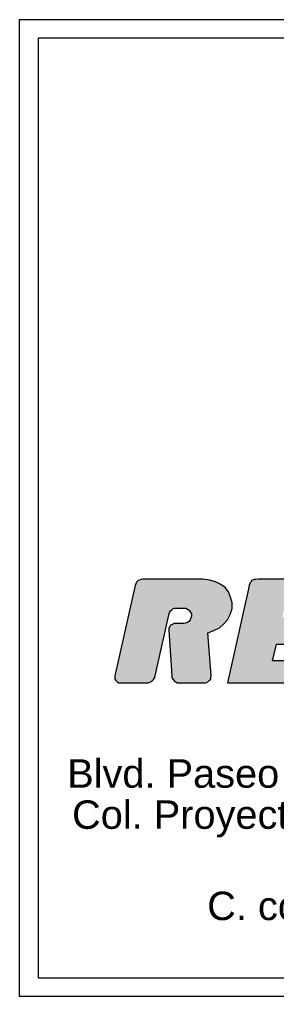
# Model space of a CAD drawing. Header units: metres. Extents: x -2 to 237, y -8 to 52.
# Drawn here: x 78.12 to 80.31, y 24.42 to 32.75 of the extents above; entities that cross this region are included whole.
import ezdxf

# ---------------------------------------------------------------- set-up
doc = ezdxf.new("R2010")
doc.units = ezdxf.units.M
doc.layers.get('0').update_dxf_attribs({"lineweight": 0})
doc.styles.add('PDF Helvetica', font='')
doc.styles.get('PDF Helvetica').set_extended_font_data('Helvetica')

msp = doc.modelspace()

# ---------------------------------------------------------------- hatches: boundary and pattern name
at = {"lineweight": 0, "transparency": 33554559}
for points in [[(78.931, 27.124), (78.9357, 27.124), (78.9357, 27.1148), (78.9404, 27.1148), (78.9539, 27.1011), (78.9634, 27.0965), (79.2153, 27.092), (79.2153, 27.0965), (79.243, 27.1103), (79.2477, 27.1148), (79.2565, 27.1194), (79.2612, 27.124), (79.2706, 27.1424), (79.2754, 27.1561), (79.2841, 27.1928), (79.2889, 27.2157), (79.2936, 27.2341), (79.2983, 27.2571), (79.3024, 27.2754), (79.3071, 27.2983), (79.3118, 27.3166), (79.3166, 27.3396), (79.3213, 27.3579), (79.3253, 27.3809), (79.3301, 27.3992), (79.3348, 27.4221), (79.3436, 27.4588), (79.3483, 27.4818), (79.353, 27.5001), (79.3577, 27.5231), (79.3625, 27.5414), (79.3665, 27.5643), (79.3713, 27.5827), (79.376, 27.6056), (79.3807, 27.6239), (79.3854, 27.6469), (79.3895, 27.6652), (79.3942, 27.6882), (79.3989, 27.7019), (79.4037, 27.7111), (79.4125, 27.7156), (79.4266, 27.7294), (79.5455, 27.7294), (79.5502, 27.7248), (79.5597, 27.7202), (79.5732, 27.7065), (79.5732, 27.6973), (79.5779, 27.6973), (79.5779, 27.6882), (79.5826, 27.6882), (79.5779, 27.6515), (79.5732, 27.6331), (79.5684, 27.6239), (79.5597, 27.6148), (79.5502, 27.6102), (79.532, 27.6056), (79.5185, 27.601), (79.4266, 27.5964), (79.4125, 27.5918), (79.4037, 27.5873), (79.3895, 27.5597), (79.3895, 27.5414), (79.3942, 27.5414), (79.3942, 27.4772), (79.3989, 27.4772), (79.3989, 27.413), (79.4037, 27.413), (79.4037, 27.3488), (79.4084, 27.3488), (79.4084, 27.2845), (79.4125, 27.2845), (79.4125, 27.2203), (79.4172, 27.2203), (79.4172, 27.1332), (79.4219, 27.1332), (79.4266, 27.1286), (79.4266, 27.1194), (79.4307, 27.1194), (79.4354, 27.1148), (79.4449, 27.1103), (79.4496, 27.1057), (79.4584, 27.1011), (79.4631, 27.0965), (79.7062, 27.092), (79.7062, 27.0965), (79.7197, 27.1011), (79.7427, 27.124), (79.7474, 27.1424), (79.7521, 27.2157), (79.7474, 27.2157), (79.7474, 27.2754), (79.7427, 27.2754), (79.7427, 27.335), (79.7386, 27.335), (79.7386, 27.3992), (79.7339, 27.3992), (79.7339, 27.4588), (79.7292, 27.4588), (79.7292, 27.5185), (79.7244, 27.5231), (79.7656, 27.5368), (79.8298, 27.5689), (79.8851, 27.6239), (79.9169, 27.6882), (79.9263, 27.7156), (79.9308, 27.7891), (79.9308, 27.7936), (79.9263, 27.7936), (79.9263, 27.8074), (79.9216, 27.8074), (79.9216, 27.8211), (79.9169, 27.8211), (79.9169, 27.8349), (79.9128, 27.8349), (79.9128, 27.8441), (79.9081, 27.8441), (79.9081, 27.8579), (79.9034, 27.8579), (79.9034, 27.867), (79.8987, 27.867), (79.8987, 27.8762), (79.8899, 27.8853), (79.8851, 27.8853), (79.8851, 27.8945), (79.8622, 27.9175), (79.8527, 27.9221), (79.844, 27.9313), (79.7886, 27.9587), (79.7751, 27.9633), (79.7386, 27.9725), (79.7109, 27.977), (79.1558, 27.977), (79.1423, 27.9725), (79.1282, 27.9679), (79.1146, 27.9542), (79.1052, 27.9267), (79.1011, 27.9037), (79.0964, 27.8853), (79.0917, 27.8624), (79.087, 27.8441), (79.0822, 27.8211), (79.0735, 27.7845), (79.0687, 27.7616), (79.064, 27.7432), (79.0593, 27.7202), (79.0552, 27.7019), (79.0505, 27.679), (79.041, 27.6423), (79.0363, 27.6193), (79.0323, 27.601), (79.0275, 27.5781), (79.0181, 27.5414), (79.0134, 27.5185), (79.0093, 27.5001), (79.0046, 27.4772), (78.9999, 27.4588), (78.9951, 27.4359), (78.9863, 27.3992), (78.9816, 27.3763), (78.9769, 27.3579), (78.9722, 27.335), (78.9681, 27.3166), (78.9634, 27.2937), (78.9539, 27.2571), (78.9492, 27.2341), (78.9452, 27.2157), (78.9404, 27.1928), (78.931, 27.1561)], [(81.651, 27.9587), (81.651, 27.977), (81.2472, 27.977), (81.2425, 27.9725), (81.2377, 27.9633), (81.2337, 27.9587), (81.229, 27.9496), (81.2242, 27.945), (81.2195, 27.9358), (81.2148, 27.9313), (81.2107, 27.9221), (81.206, 27.9175), (81.2013, 27.9083), (81.1965, 27.9037), (81.1925, 27.8945), (81.1878, 27.8899), (81.183, 27.8807), (81.1783, 27.8762), (81.1736, 27.867), (81.1695, 27.8624), (81.1648, 27.8533), (81.1601, 27.8487), (81.1553, 27.8395), (81.1506, 27.8349), (81.1418, 27.8165), (81.1371, 27.812), (81.1324, 27.8028), (81.1277, 27.7982), (81.1236, 27.789), (81.1189, 27.7845), (81.1142, 27.7753), (81.1094, 27.7707), (81.1047, 27.7616), (81.1006, 27.757), (81.0959, 27.7478), (81.0912, 27.7432), (81.0865, 27.734), (81.0817, 27.7294), (81.0777, 27.7202), (81.073, 27.7156), (81.0682, 27.7065), (81.0635, 27.7019), (81.0595, 27.6928), (81.0547, 27.6882), (81.0453, 27.6698), (81.0405, 27.6652), (81.0365, 27.6561), (81.0318, 27.6515), (81.027, 27.6423), (81.0223, 27.6377), (81.0176, 27.6285), (81.0135, 27.6239), (81.0088, 27.6148), (81.0041, 27.6102), (80.9994, 27.601), (80.9946, 27.5964), (80.9906, 27.5873), (80.9859, 27.5827), (80.9811, 27.5735), (80.9764, 27.5689), (80.9723, 27.5597), (80.9676, 27.5551), (80.9629, 27.5459), (80.9582, 27.5414), (80.9494, 27.5231), (80.9447, 27.5185), (80.9399, 27.5093), (80.9352, 27.5047), (80.9305, 27.4955), (80.9264, 27.4909), (80.9217, 27.4818), (80.917, 27.4772), (80.9122, 27.468), (80.9075, 27.4634), (80.9035, 27.4542), (80.8987, 27.4497), (80.894, 27.4405), (80.8893, 27.4359), (80.8846, 27.4267), (80.8805, 27.4221), (80.8758, 27.413), (80.8711, 27.4084), (80.8663, 27.3992), (80.8623, 27.3946), (80.8528, 27.3763), (80.8481, 27.3717), (80.8434, 27.3625), (80.8393, 27.3579), (80.8346, 27.3488), (80.8299, 27.3442), (80.8251, 27.335), (80.8204, 27.3304), (80.8164, 27.3212), (80.8116, 27.3166), (80.8069, 27.3075), (80.8022, 27.3029), (80.7974, 27.2937), (80.7934, 27.2891), (80.7887, 27.28), (80.7839, 27.2754), (80.7792, 27.2662), (80.7745, 27.2617), (80.7704, 27.2525), (80.7657, 27.2479), (80.7563, 27.2295), (80.7522, 27.2249), (80.7475, 27.2157), (80.7428, 27.2112), (80.738, 27.202), (80.7333, 27.1974), (80.7292, 27.1883), (80.7245, 27.1837), (80.7198, 27.1745), (80.7151, 27.1699), (80.7103, 27.1607), (80.7063, 27.1561), (80.7016, 27.1469), (80.6968, 27.1424), (80.6921, 27.1332), (80.6874, 27.1286), (80.6833, 27.1194), (80.6786, 27.1148), (80.6739, 27.1057), (80.6739, 27.124), (80.7016, 27.2617), (80.7063, 27.28), (80.2748, 27.2845), (80.2842, 27.3212), (80.289, 27.3442), (80.293, 27.3625), (80.2977, 27.3854), (80.3072, 27.4221), (80.6874, 27.4267), (80.7151, 27.4359), (80.7245, 27.4405), (80.7292, 27.4451), (80.738, 27.4497), (80.7428, 27.4542), (80.7475, 27.468), (80.7522, 27.4726), (80.7563, 27.4818), (80.761, 27.5001), (80.7745, 27.5689), (80.7792, 27.6102), (80.7745, 27.6102), (80.7745, 27.6239), (80.7704, 27.6239), (80.7704, 27.6331), (80.7657, 27.6377), (80.7563, 27.6423), (80.7428, 27.6469), (80.3572, 27.6515), (80.3761, 27.7248), (80.7745, 27.7294), (80.7887, 27.734), (80.8164, 27.7616), (80.8204, 27.7753), (80.8251, 27.7936), (80.8299, 27.8165), (80.8346, 27.8349), (80.8393, 27.8579), (80.8434, 27.8762), (80.8481, 27.8991), (80.8528, 27.9542), (80.8299, 27.977), (80.133, 27.977), (80.1053, 27.9725), (80.0958, 27.9679), (80.0918, 27.9587), (80.0823, 27.9496), (80.0776, 27.9358), (80.0688, 27.8991), (80.0641, 27.8716), (80.0594, 27.8487), (80.0546, 27.8303), (80.0499, 27.8074), (80.0459, 27.789), (80.0411, 27.7661), (80.0364, 27.7478), (80.0317, 27.7248), (80.027, 27.7065), (80.0229, 27.6836), (80.0134, 27.6469), (80.0087, 27.6239), (80.004, 27.6056), (79.9999, 27.5827), (79.9952, 27.5643), (79.9905, 27.5414), (79.9858, 27.5231), (79.981, 27.5001), (79.9723, 27.4634), (79.9675, 27.4405), (79.9628, 27.4221), (79.9587, 27.3992), (79.954, 27.3809), (79.9493, 27.3579), (79.9446, 27.3396), (79.9398, 27.3166), (79.9311, 27.28), (79.9263, 27.2571), (79.9216, 27.2387), (79.9169, 27.2157), (79.9128, 27.1974), (79.9081, 27.1745), (79.9034, 27.1561), (79.8987, 27.1332), (79.8899, 27.0965), (80.9811, 27.092), (80.9811, 27.0965), (80.9906, 27.1057), (80.9946, 27.1148), (80.9994, 27.1194), (81.0041, 27.1286), (81.0135, 27.1378), (81.0176, 27.1469), (81.0223, 27.1515), (81.027, 27.1607), (81.0365, 27.1699), (81.0405, 27.1791), (81.0453, 27.1837), (81.05, 27.1928), (81.0547, 27.1974), (81.0595, 27.2066), (81.0682, 27.2157), (81.073, 27.2249), (81.0777, 27.2295), (81.0817, 27.2387), (81.0912, 27.2479), (81.0959, 27.2571), (81.1006, 27.2617), (81.1047, 27.2708), (81.1142, 27.28), (81.4903, 27.28), (81.4903, 27.2662), (81.495, 27.2662), (81.495, 27.2525), (81.4997, 27.2525), (81.4997, 27.2341), (81.5038, 27.2341), (81.5038, 27.2203), (81.5085, 27.2203), (81.5085, 27.202), (81.5132, 27.202), (81.5132, 27.1883), (81.518, 27.1883), (81.518, 27.1745), (81.5227, 27.1745), (81.5227, 27.1561), (81.5267, 27.1561), (81.5267, 27.1424), (81.5315, 27.1424), (81.5315, 27.124), (81.5362, 27.124), (81.5362, 27.1103), (81.5409, 27.1103), (81.5409, 27.092), (81.8387, 27.092), (81.8387, 27.1148), (81.834, 27.1148), (81.834, 27.1378), (81.8299, 27.1378), (81.8299, 27.1561), (81.8252, 27.1561), (81.8252, 27.1791), (81.8205, 27.1791), (81.8205, 27.1974), (81.8158, 27.1974), (81.8158, 27.2203), (81.811, 27.2203), (81.811, 27.2433), (81.807, 27.2433), (81.807, 27.2617), (81.8023, 27.2617), (81.8023, 27.2845), (81.7975, 27.2845), (81.7975, 27.3029), (81.7928, 27.3029), (81.7928, 27.3258), (81.7881, 27.3258), (81.7881, 27.3488), (81.784, 27.3488), (81.784, 27.3671), (81.7793, 27.3671), (81.7793, 27.39), (81.7746, 27.39), (81.7746, 27.4084), (81.7698, 27.4084), (81.7698, 27.4313), (81.7651, 27.4313), (81.7651, 27.4542), (81.7611, 27.4542), (81.7611, 27.4726), (81.7563, 27.4726), (81.7563, 27.4955), (81.7516, 27.4955), (81.7516, 27.5139), (81.7469, 27.5139), (81.7469, 27.5368), (81.7428, 27.5368), (81.7428, 27.5597), (81.7381, 27.5597), (81.7381, 27.5781), (81.7334, 27.5781), (81.7334, 27.601), (81.7287, 27.601), (81.7287, 27.6193), (81.7239, 27.6193), (81.7239, 27.6423), (81.7199, 27.6423), (81.7199, 27.6652), (81.7152, 27.6652), (81.7152, 27.6836), (81.7104, 27.6836), (81.7104, 27.7065), (81.7057, 27.7065), (81.7057, 27.7248), (81.701, 27.7248), (81.701, 27.7478), (81.6969, 27.7478), (81.6969, 27.7707), (81.6922, 27.7707), (81.6922, 27.789), (81.6875, 27.789), (81.6875, 27.812), (81.6827, 27.812), (81.6827, 27.8303), (81.678, 27.8303), (81.678, 27.8533), (81.674, 27.8533), (81.674, 27.8762), (81.6692, 27.8762), (81.6692, 27.8945), (81.6645, 27.8945), (81.6645, 27.9175), (81.6598, 27.9175), (81.6598, 27.9358), (81.655, 27.9358), (81.655, 27.9587)]]:
    msp.add_hatch(color=256, dxfattribs=at).paths.add_polyline_path(points)

# ---------------------------------------------------------------- linework, layer by layer
at = {"lineweight": 0}
for points in [[(78.1193, 24.4181), (78.1193, 32.7468), (87.0168, 32.7468), (87.0168, 24.4181)], [(78.28, 24.574), (78.28, 32.5909), (86.856, 32.5909), (86.856, 24.574)], [(79.4219, 27.977), (79.1694, 27.977), (79.1558, 27.9725), (79.1423, 27.9679), (79.1282, 27.9633), (79.1146, 27.9496), (79.1099, 27.9358), (79.1052, 27.9221), (78.931, 27.1515), (78.931, 27.1378), (78.931, 27.124), (78.9357, 27.1148), (78.9452, 27.1057), (78.9539, 27.0965), (78.9634, 27.092), (78.9769, 27.092), (79.197, 27.092), (79.2153, 27.092), (79.2335, 27.1011), (79.2477, 27.1103), (79.2612, 27.1194), (79.2706, 27.1378), (79.2754, 27.1515), (79.3942, 27.6836), (79.3989, 27.6973), (79.4037, 27.7065), (79.4172, 27.7156), (79.4266, 27.7248), (79.4401, 27.7294), (79.4536, 27.7294), (79.5367, 27.7294), (79.5502, 27.7202), (79.5637, 27.7111), (79.5732, 27.6973), (79.5826, 27.679), (79.5826, 27.6606), (79.5779, 27.6469), (79.5732, 27.6285), (79.5637, 27.6148), (79.5502, 27.6056), (79.532, 27.601), (79.5185, 27.5964), (79.4354, 27.5964), (79.4266, 27.5918), (79.4125, 27.5873), (79.4037, 27.5827), (79.3989, 27.5735), (79.3942, 27.5643), (79.3895, 27.5551), (79.3895, 27.5414), (79.4172, 27.1515), (79.4172, 27.1332), (79.4266, 27.1194), (79.4354, 27.1103), (79.4496, 27.1011), (79.4631, 27.092), (79.4766, 27.092), (79.6967, 27.092), (79.7062, 27.092), (79.7197, 27.0965), (79.7292, 27.1057), (79.7386, 27.1148), (79.7474, 27.124), (79.7474, 27.1378), (79.7521, 27.1515), (79.7244, 27.5185), (79.7751, 27.5368), (79.821, 27.5597), (79.8575, 27.5918), (79.8899, 27.6285), (79.9128, 27.6744), (79.9311, 27.7248), (79.9311, 27.7753), (79.9169, 27.8211), (79.8987, 27.867), (79.8716, 27.9037), (79.8345, 27.9313), (79.7886, 27.9542), (79.7386, 27.9679), (79.6832, 27.977)]]:
    msp.add_lwpolyline(points, close=True, dxfattribs=at)
for points in [[(80.8069, 27.977), (80.1971, 27.977), (80.1694, 27.977), (80.1512, 27.977), (80.133, 27.9725), (80.1188, 27.9725), (80.1053, 27.9679), (80.0958, 27.9633), (80.0918, 27.9542), (80.0823, 27.945), (80.0776, 27.9313), (80.0729, 27.9129), (80.0688, 27.8945), (80.0641, 27.867), (79.8899, 27.092), (80.9811, 27.092)], [(80.7063, 27.28), (80.2748, 27.28), (80.3072, 27.4221), (80.6874, 27.4221)]]:
    msp.add_lwpolyline(points, dxfattribs=at)

# ---------------------------------------------------------------- texts
at = {"lineweight": 0, "char_height": 0.242262, "attachment_point": 4, "style": 'PDF Helvetica'}
for s, insert in [('Blvd. Paseo Río Sonora 91 Sur C.P. 83270', (78.5253, 26.3172)), ('Col. Proyecto Río Sonora Hermosillo, Son.', (78.5665, 25.9319)), ('C. contacto@reaclima.com', (79.7177, 25.166))]:
    msp.add_mtext(s, dxfattribs=dict(at, insert=insert))

doc.saveas('drawing.dxf')
